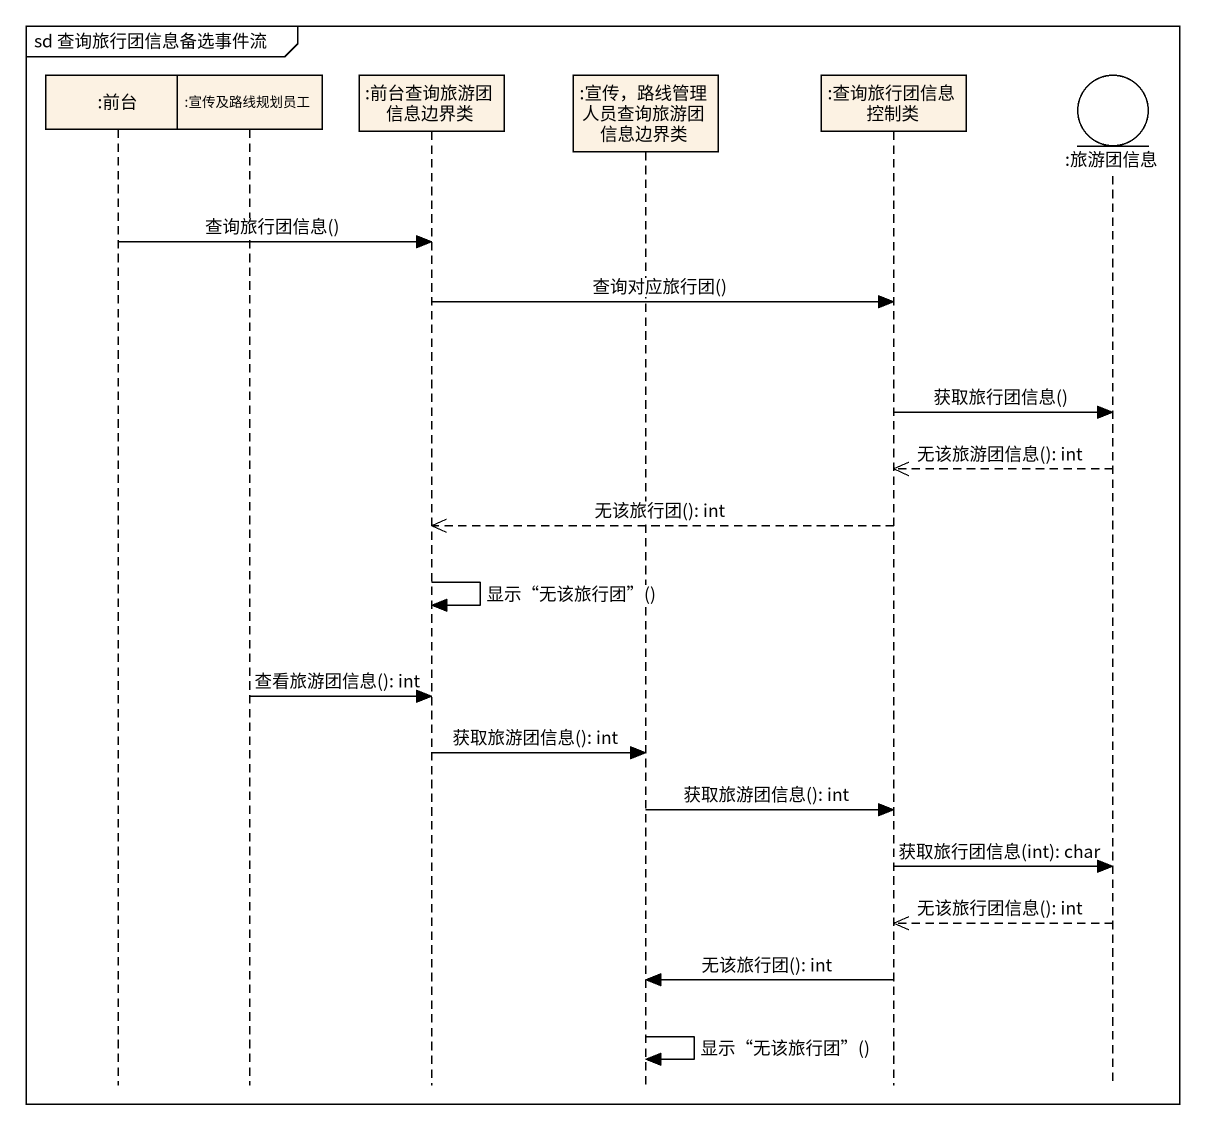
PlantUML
@startuml
mainframe sd 查询旅行团信息备选事件流
hide footbox
participant ":前台" as 前台
participant ":宣传及路线规划员工" as 宣传及路线规划员工
participant ":前台查询旅游团信息边界类" as 前台查询旅游团信息边界类
participant ":宣传，路线管理人员查询旅游团信息边界类" as 宣传_路线管理人员查询旅游团信息边界类
participant ":查询旅行团信息控制类" as 查询旅行团信息控制类
entity ":旅游团信息" as 旅游团信息

前台 -> 前台查询旅游团信息边界类 : 查询旅行团信息()
前台查询旅游团信息边界类 -> 查询旅行团信息控制类 : 查询对应旅行团()
查询旅行团信息控制类 -> 旅游团信息 : 获取旅行团信息()
旅游团信息 -->> 查询旅行团信息控制类 : 无该旅游团信息(): int
查询旅行团信息控制类 -->> 前台查询旅游团信息边界类 : 无该旅行团(): int
前台查询旅游团信息边界类 -> 前台查询旅游团信息边界类 : 显示“无该旅行团”()
宣传及路线规划员工 -> 前台查询旅游团信息边界类 : 查看旅游团信息(): int
前台查询旅游团信息边界类 -> 宣传_路线管理人员查询旅游团信息边界类 : 获取旅游团信息(): int
宣传_路线管理人员查询旅游团信息边界类 -> 查询旅行团信息控制类 : 获取旅游团信息(): int
查询旅行团信息控制类 -> 旅游团信息 : 获取旅行团信息(int): char
旅游团信息 -->> 查询旅行团信息控制类 : 无该旅行团信息(): int
查询旅行团信息控制类 -> 宣传_路线管理人员查询旅游团信息边界类 : 无该旅行团(): int
宣传_路线管理人员查询旅游团信息边界类 -> 宣传_路线管理人员查询旅游团信息边界类 : 显示“无该旅行团”()
@enduml
